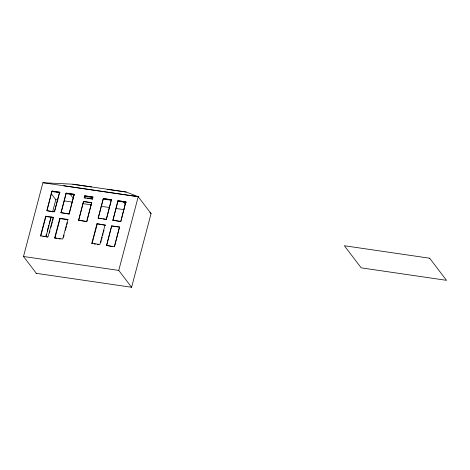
<?xml version="1.0" encoding="UTF-8"?>
<svg xmlns="http://www.w3.org/2000/svg" width="470" height="470" viewBox="0 0 470 470"><rect width="100%" height="100%" fill="white"/><g stroke="black" fill="none" stroke-linecap="round" stroke-linejoin="round"><path stroke-width="0.7" d="M63.785 185.779L138.221 196.742L118.757 270.414L131.6 287.276L151.064 213.603L138.156 196.654L126.089 191.989L72.779 184.193L42.899 182.724L23.5 256.485L36.343 273.346M46.853 210.619L52.029 191.026L59.667 192.259L54.491 211.847L46.953 210.748L52.029 191.026M40.508 235.793L45.684 216.2L53.222 217.305L48.046 236.892L40.508 235.793L40.773 236.134L45.948 216.547L45.684 216.2M45.854 236.181L46.407 234.078M47.206 231.287L48.839 225.089M49.203 223.714L50.842 217.522M46.025 236.68L51.253 216.905M52.534 212.052L55.807 199.668L51.071 193.458M54.391 211.717L59.567 192.13M49.415 233.038L49.973 230.94M50.895 227.445L52.376 221.846M52.746 220.448L53.298 218.344M61 212.687L66.176 193.094L74.225 194.275L69.16 214.003L61 212.687L69.16 214.003M61.106 212.828L66.176 193.094M54.655 237.861L59.831 218.268L67.886 219.449L62.704 239.036L54.655 237.861L54.925 238.214L60.101 218.626L59.831 218.268M69.049 213.862L74.225 194.275M63.532 237.291L64.085 235.194M65.383 230.3L66.487 226.099M66.858 224.701L67.416 222.598M85.658 198.064L84.206 197.741L84.718 195.808L92.948 197.124L84.718 195.808M84.306 197.864L84.817 195.937M78.578 220.207L83.531 201.442L91.668 202.635L86.85 221.582L78.578 220.207L86.85 221.582M78.713 220.389L83.531 201.442M92.778 197.77L92.437 199.057L92.849 196.995M86.709 221.399L91.668 202.635M101.614 218.738L98.142 218.121L103.318 198.528L111.408 199.709L106.332 219.431L102.959 218.938M98.242 218.25L103.318 198.528M97.237 224.043L92.061 243.636L91.797 243.296L96.973 223.702L105.327 225.23L96.973 223.702M106.332 219.431L111.408 199.709M105.063 224.883L99.887 244.476L91.797 243.296M100.703 242.72L101.262 240.622M101.632 239.224L102.184 237.127M102.554 235.723L103.106 233.625M103.476 232.227L104.035 230.13M120.79 221.546L112.847 220.271L118.023 200.678L125.866 201.824L120.79 221.546L125.801 201.742M112.947 220.401L118.023 200.678M106.502 245.446L111.678 225.853L119.521 226.998L114.492 246.785L106.502 245.446L112.354 246.474M106.655 245.64L111.678 225.853M114.345 246.591L119.521 226.998M72.874 184.269L91.556 186.937M107.289 189.298L126.189 192.066M42.899 182.724L138.156 196.654M52.129 191.155L59.667 192.259M66.282 193.235L74.336 194.41M103.418 198.657L111.508 199.838M118.123 200.808L125.966 201.953M51.512 191.513L60.154 192.776M65.918 193.617L74.56 194.886M84.647 196.36L92.572 197.518M103.377 199.098L111.302 200.255M117.788 201.207L126.454 202.476M84.206 197.741L92.337 198.928M87.015 198.264L92.437 199.057M83.672 201.63L91.809 202.817M55.807 199.668L57.957 199.985M64.402 200.925L72.28 202.076M83.061 203.657L91.709 204.92M101.073 206.289L109.721 207.558M116.202 208.504L124.127 209.661M98.142 218.121L106.232 219.302M112.847 220.271L120.69 221.417M47.64 210.848L53.803 211.747M111.831 226.047L119.668 227.192M45.948 216.547L53.486 217.645M60.101 218.626L68.156 219.801M42.829 236.434L44.198 236.639M46.254 236.939L47.623 237.138M55.595 238.314L56.935 238.507M58.95 238.807L60.295 239.001M94.082 243.936L95.428 244.13M97.454 244.424L98.8 244.623M23.5 256.485L118.757 270.414M36.043 273.299L131.6 287.276M149.954 212.64L151.064 213.603M69.384 193.135L73.62 198.763M123.551 202.047L125.237 204.303M429.656 258.218L344.357 245.739L361.201 267.853L446.5 280.332L429.656 258.218"/></g></svg>
